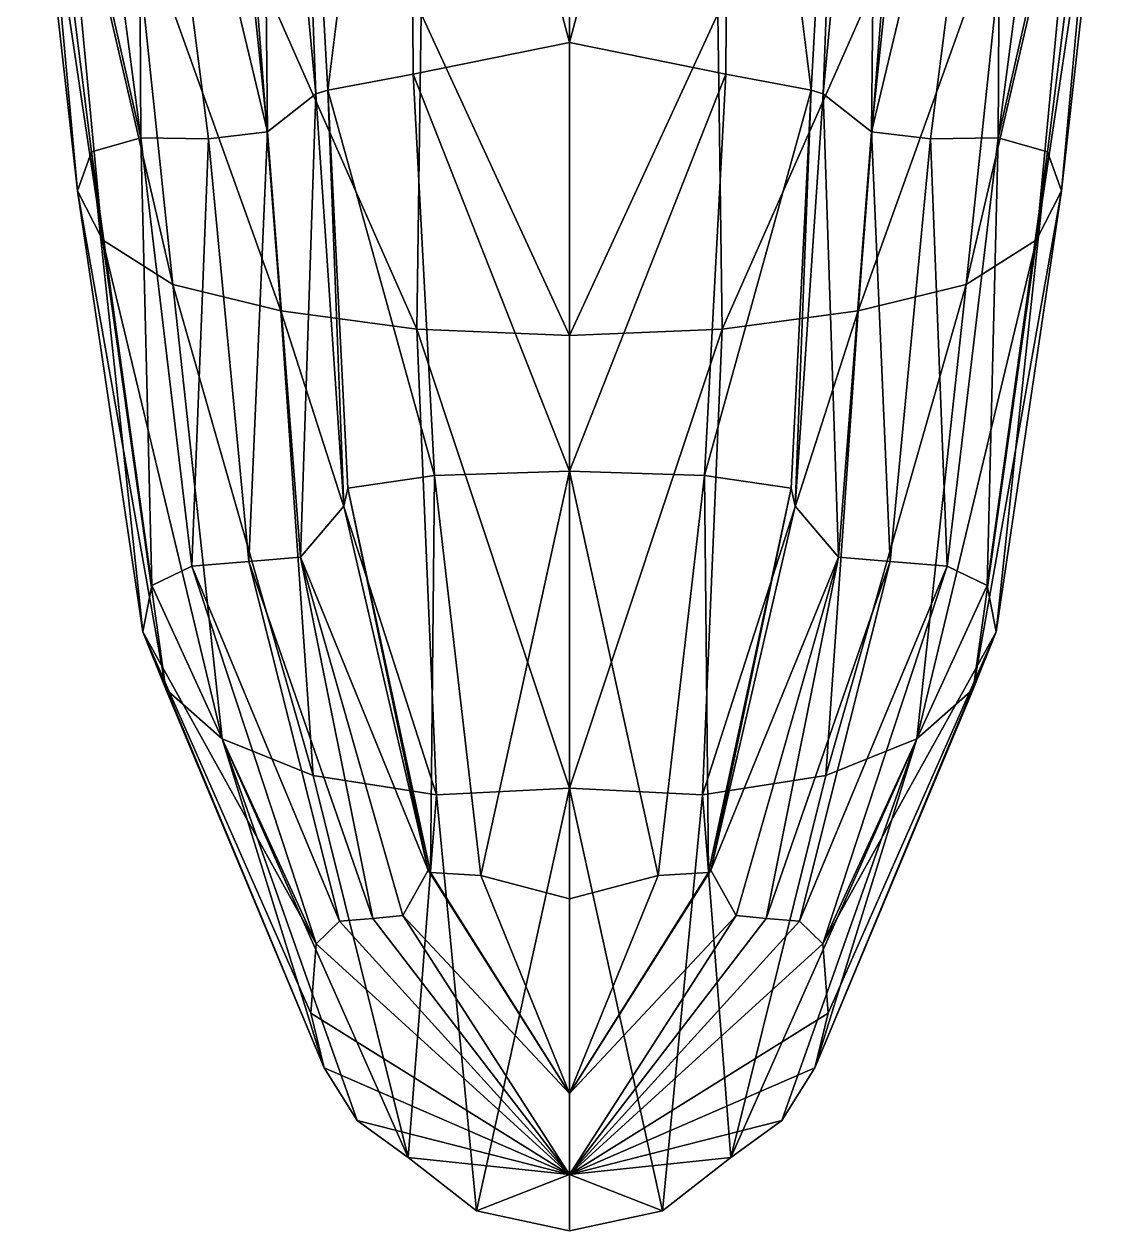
# Model space of a CAD drawing. Extents: x -0.15 to 0.15, y -0.73 to 0.51.
# Drawn here: x -0.0283 to 0.0283, y -0.7342 to -0.6716 of the extents above; entities that cross this region are included whole.
import ezdxf

# ---------------------------------------------------------------- set-up
doc = ezdxf.new("R2010")
doc.units = 0
doc.layers.add('CRANE$LWO', color=1, linetype='CONTINUOUS')

msp = doc.modelspace()

# ---------------------------------------------------------------- linework, layer by layer
at = {"layer": 'CRANE$LWO'}
for points in [[(-0.016001, -0.645157, 0.843692), (-0.014464, -0.640545, 0.842332), (-0.013159, -0.675183, 0.813188)], [(-0.014464, -0.640545, 0.842332), (-0.008317, -0.641259, 0.839329), (-0.012541, -0.674999, 0.81014)], [(-0.012541, -0.674999, 0.81014), (-0.013159, -0.675183, 0.813188), (-0.014464, -0.640545, 0.842332)], [(-0.008317, -0.641259, 0.839329), (0, -0.640635, 0.837415), (0, -0.672526, 0.806484)], [(0, -0.640635, 0.837415), (0.008317, -0.641259, 0.839329), (0, -0.672526, 0.806484)], [(0.008317, -0.641259, 0.839329), (0.014464, -0.640545, 0.842332), (0.012541, -0.674999, 0.81014)], [(0.013159, -0.675183, 0.813188), (0.012541, -0.674999, 0.81014), (0.014464, -0.640545, 0.842332)], [(0.014464, -0.640545, 0.842332), (0.016001, -0.645157, 0.843692), (0.013159, -0.675183, 0.813188)], [(-0.008116, -0.674173, 0.808487), (-0.012541, -0.674999, 0.81014), (-0.008317, -0.641259, 0.839329)], [(-0.008116, -0.674173, 0.808487), (-0.008317, -0.641259, 0.839329), (0, -0.672526, 0.806484)], [(0.008317, -0.641259, 0.839329), (0.008116, -0.674173, 0.808487), (0, -0.672526, 0.806484)], [(0.012541, -0.674999, 0.81014), (0.008116, -0.674173, 0.808487), (0.008317, -0.641259, 0.839329)], [(-0.018767, -0.647646, 0.847778), (-0.016001, -0.645157, 0.843692), (-0.015673, -0.67717, 0.817721)], [(-0.013159, -0.675183, 0.813188), (-0.015673, -0.67717, 0.817721), (-0.016001, -0.645157, 0.843692)], [(0.015673, -0.67717, 0.817721), (0.013159, -0.675183, 0.813188), (0.016001, -0.645157, 0.843692)], [(0.016001, -0.645157, 0.843692), (0.018767, -0.647646, 0.847778), (0.015673, -0.67717, 0.817721)], [(-0.022388, -0.649041, 0.848324), (-0.018767, -0.647646, 0.847778), (-0.015673, -0.67717, 0.817721)], [(0.018767, -0.647646, 0.847778), (0.022388, -0.649041, 0.848324), (0.015673, -0.67717, 0.817721)], [(-0.025925, -0.649479, 0.849276), (-0.022388, -0.649041, 0.848324), (-0.022246, -0.677481, 0.819148)], [(-0.018722, -0.67753, 0.818262), (-0.022388, -0.649041, 0.848324), (-0.015673, -0.67717, 0.817721)], [(-0.018722, -0.67753, 0.818262), (-0.022246, -0.677481, 0.819148), (-0.022388, -0.649041, 0.848324)], [(0.022388, -0.649041, 0.848324), (0.018722, -0.67753, 0.818262), (0.015673, -0.67717, 0.817721)], [(0.022246, -0.677481, 0.819148), (0.018722, -0.67753, 0.818262), (0.022388, -0.649041, 0.848324)], [(0.022388, -0.649041, 0.848324), (0.025925, -0.649479, 0.849276), (0.022246, -0.677481, 0.819148)], [(-0.028148, -0.651446, 0.851027), (-0.025925, -0.649479, 0.849276), (-0.022246, -0.677481, 0.819148)], [(0.025925, -0.649479, 0.849276), (0.028148, -0.651446, 0.851027), (0.022246, -0.677481, 0.819148)], [(-0.028292, -0.655472, 0.853627), (-0.028148, -0.651446, 0.851027), (-0.02553, -0.680227, 0.824706)], [(-0.024806, -0.678207, 0.821091), (-0.028148, -0.651446, 0.851027), (-0.022246, -0.677481, 0.819148)], [(-0.024806, -0.678207, 0.821091), (-0.02553, -0.680227, 0.824706), (-0.028148, -0.651446, 0.851027)], [(0.028148, -0.651446, 0.851027), (0.024806, -0.678207, 0.821091), (0.022246, -0.677481, 0.819148)], [(0.02553, -0.680227, 0.824706), (0.024806, -0.678207, 0.821091), (0.028148, -0.651446, 0.851027)], [(0.028148, -0.651446, 0.851027), (0.028292, -0.655472, 0.853627), (0.02553, -0.680227, 0.824706)], [(-0.02553, -0.680227, 0.824706), (-0.024227, -0.682762, 0.82962), (-0.028292, -0.655472, 0.853627)], [(-0.026379, -0.660125, 0.857134), (-0.028292, -0.655472, 0.853627), (-0.024227, -0.682762, 0.82962)], [(0.024227, -0.682762, 0.82962), (0.02553, -0.680227, 0.824706), (0.028292, -0.655472, 0.853627)], [(0.028292, -0.655472, 0.853627), (0.026379, -0.660125, 0.857134), (0.024227, -0.682762, 0.82962)], [(-0.024227, -0.682762, 0.82962), (-0.020579, -0.685081, 0.834778), (-0.026379, -0.660125, 0.857134)], [(-0.0227, -0.66488, 0.859154), (-0.026379, -0.660125, 0.857134), (-0.020579, -0.685081, 0.834778)], [(0.020579, -0.685081, 0.834778), (0.024227, -0.682762, 0.82962), (0.026379, -0.660125, 0.857134)], [(0.026379, -0.660125, 0.857134), (0.0227, -0.66488, 0.859154), (0.020579, -0.685081, 0.834778)], [(-0.020579, -0.685081, 0.834778), (-0.014976, -0.686441, 0.838674), (-0.0227, -0.66488, 0.859154)], [(-0.01637, -0.668273, 0.864543), (-0.0227, -0.66488, 0.859154), (-0.014976, -0.686441, 0.838674)], [(0.014976, -0.686441, 0.838674), (0.020579, -0.685081, 0.834778), (0.0227, -0.66488, 0.859154)], [(0.0227, -0.66488, 0.859154), (0.01637, -0.668273, 0.864543), (0.014976, -0.686441, 0.838674)], [(-0.014976, -0.686441, 0.838674), (-0.007913, -0.687399, 0.840816), (-0.01637, -0.668273, 0.864543)], [(-0.007701, -0.671033, 0.86553), (-0.01637, -0.668273, 0.864543), (-0.007913, -0.687399, 0.840816)], [(0.01637, -0.668273, 0.864543), (0.007701, -0.671033, 0.86553), (0.007913, -0.687399, 0.840816)], [(0.007913, -0.687399, 0.840816), (0.014976, -0.686441, 0.838674), (0.01637, -0.668273, 0.864543)], [(-0.007913, -0.687399, 0.840816), (0, -0.687731, 0.84255), (-0.007701, -0.671033, 0.86553)], [(0, -0.67102, 0.867758), (-0.007701, -0.671033, 0.86553), (0, -0.687731, 0.84255)], [(0.007701, -0.671033, 0.86553), (0, -0.67102, 0.867758), (0, -0.687731, 0.84255)], [(0, -0.687731, 0.84255), (0.007913, -0.687399, 0.840816), (0.007701, -0.671033, 0.86553)], [(-0.008116, -0.674173, 0.808487), (0, -0.672526, 0.806484), (0, -0.694761, 0.786949)], [(0, -0.672526, 0.806484), (0.008116, -0.674173, 0.808487), (0, -0.694761, 0.786949)], [(-0.012541, -0.674999, 0.81014), (-0.008116, -0.674173, 0.808487), (-0.006999, -0.694995, 0.787522)], [(-0.006999, -0.694995, 0.787522), (-0.008116, -0.674173, 0.808487), (0, -0.694761, 0.786949)], [(0.008116, -0.674173, 0.808487), (0.006999, -0.694995, 0.787522), (0, -0.694761, 0.786949)], [(0.008116, -0.674173, 0.808487), (0.012541, -0.674999, 0.81014), (0.006999, -0.694995, 0.787522)], [(-0.015673, -0.67717, 0.817721), (-0.013159, -0.675183, 0.813188), (-0.013957, -0.699232, 0.794184)], [(-0.011702, -0.696588, 0.790896), (-0.013957, -0.699232, 0.794184), (-0.013159, -0.675183, 0.813188)], [(-0.013159, -0.675183, 0.813188), (-0.012541, -0.674999, 0.81014), (-0.011702, -0.696588, 0.790896)], [(-0.011492, -0.695643, 0.788287), (-0.012541, -0.674999, 0.81014), (-0.006999, -0.694995, 0.787522)], [(-0.011492, -0.695643, 0.788287), (-0.011702, -0.696588, 0.790896), (-0.012541, -0.674999, 0.81014)], [(0.012541, -0.674999, 0.81014), (0.011492, -0.695643, 0.788287), (0.006999, -0.694995, 0.787522)], [(0.011702, -0.696588, 0.790896), (0.011492, -0.695643, 0.788287), (0.012541, -0.674999, 0.81014)], [(0.012541, -0.674999, 0.81014), (0.013159, -0.675183, 0.813188), (0.011702, -0.696588, 0.790896)], [(0.013957, -0.699232, 0.794184), (0.011702, -0.696588, 0.790896), (0.013159, -0.675183, 0.813188)], [(0.013159, -0.675183, 0.813188), (0.015673, -0.67717, 0.817721), (0.013957, -0.699232, 0.794184)], [(-0.018722, -0.67753, 0.818262), (-0.015673, -0.67717, 0.817721), (-0.016633, -0.699459, 0.794363)], [(-0.013957, -0.699232, 0.794184), (-0.016633, -0.699459, 0.794363), (-0.015673, -0.67717, 0.817721)], [(0.016633, -0.699459, 0.794363), (0.013957, -0.699232, 0.794184), (0.015673, -0.67717, 0.817721)], [(0.015673, -0.67717, 0.817721), (0.018722, -0.67753, 0.818262), (0.016633, -0.699459, 0.794363)], [(-0.024806, -0.678207, 0.821091), (-0.022246, -0.677481, 0.819148), (-0.021664, -0.700702, 0.79656)], [(-0.022246, -0.677481, 0.819148), (-0.018722, -0.67753, 0.818262), (-0.019585, -0.6997, 0.795162)], [(-0.019585, -0.6997, 0.795162), (-0.021664, -0.700702, 0.79656), (-0.022246, -0.677481, 0.819148)], [(-0.016633, -0.699459, 0.794363), (-0.019585, -0.6997, 0.795162), (-0.018722, -0.67753, 0.818262)], [(0.019585, -0.6997, 0.795162), (0.016633, -0.699459, 0.794363), (0.018722, -0.67753, 0.818262)], [(0.018722, -0.67753, 0.818262), (0.022246, -0.677481, 0.819148), (0.019585, -0.6997, 0.795162)], [(0.021664, -0.700702, 0.79656), (0.019585, -0.6997, 0.795162), (0.022246, -0.677481, 0.819148)], [(0.022246, -0.677481, 0.819148), (0.024806, -0.678207, 0.821091), (0.021664, -0.700702, 0.79656)], [(-0.02553, -0.680227, 0.824706), (-0.024806, -0.678207, 0.821091), (-0.022131, -0.703099, 0.799015)], [(-0.021664, -0.700702, 0.79656), (-0.022131, -0.703099, 0.799015), (-0.024806, -0.678207, 0.821091)], [(0.022131, -0.703099, 0.799015), (0.021664, -0.700702, 0.79656), (0.024806, -0.678207, 0.821091)], [(0.024806, -0.678207, 0.821091), (0.02553, -0.680227, 0.824706), (0.022131, -0.703099, 0.799015)], [(-0.022131, -0.703099, 0.799015), (-0.020948, -0.706068, 0.802351), (-0.02553, -0.680227, 0.824706)], [(-0.024227, -0.682762, 0.82962), (-0.02553, -0.680227, 0.824706), (-0.020948, -0.706068, 0.802351)], [(0.020948, -0.706068, 0.802351), (0.022131, -0.703099, 0.799015), (0.02553, -0.680227, 0.824706)], [(0.02553, -0.680227, 0.824706), (0.024227, -0.682762, 0.82962), (0.020948, -0.706068, 0.802351)], [(-0.020948, -0.706068, 0.802351), (-0.018014, -0.708652, 0.805835), (-0.024227, -0.682762, 0.82962)], [(-0.020579, -0.685081, 0.834778), (-0.024227, -0.682762, 0.82962), (-0.018014, -0.708652, 0.805835)], [(0.018014, -0.708652, 0.805835), (0.020948, -0.706068, 0.802351), (0.024227, -0.682762, 0.82962)], [(0.024227, -0.682762, 0.82962), (0.020579, -0.685081, 0.834778), (0.018014, -0.708652, 0.805835)], [(-0.018014, -0.708652, 0.805835), (-0.013292, -0.710552, 0.80869), (-0.020579, -0.685081, 0.834778)], [(-0.014976, -0.686441, 0.838674), (-0.020579, -0.685081, 0.834778), (-0.013292, -0.710552, 0.80869)], [(0.013292, -0.710552, 0.80869), (0.018014, -0.708652, 0.805835), (0.020579, -0.685081, 0.834778)], [(0.020579, -0.685081, 0.834778), (0.014976, -0.686441, 0.838674), (0.013292, -0.710552, 0.80869)], [(-0.013292, -0.710552, 0.80869), (-0.006897, -0.711563, 0.810096), (-0.014976, -0.686441, 0.838674)], [(-0.007913, -0.687399, 0.840816), (-0.014976, -0.686441, 0.838674), (-0.006897, -0.711563, 0.810096)], [(0.006897, -0.711563, 0.810096), (0.013292, -0.710552, 0.80869), (0.014976, -0.686441, 0.838674)], [(0.014976, -0.686441, 0.838674), (0.007913, -0.687399, 0.840816), (0.006897, -0.711563, 0.810096)], [(-0.006897, -0.711563, 0.810096), (0, -0.711213, 0.811002), (-0.007913, -0.687399, 0.840816)], [(0, -0.687731, 0.84255), (-0.007913, -0.687399, 0.840816), (0, -0.711213, 0.811002)], [(0, -0.711213, 0.811002), (0.006897, -0.711563, 0.810096), (0.007913, -0.687399, 0.840816)], [(0.007913, -0.687399, 0.840816), (0, -0.687731, 0.84255), (0, -0.711213, 0.811002)], [(-0.006999, -0.694995, 0.787522), (0, -0.694761, 0.786949), (-0.0046, -0.715745, 0.768387)], [(0, -0.716953, 0.766733), (-0.0046, -0.715745, 0.768387), (0, -0.694761, 0.786949)], [(0.0046, -0.715745, 0.768387), (0, -0.716953, 0.766733), (0, -0.694761, 0.786949)], [(0, -0.694761, 0.786949), (0.006999, -0.694995, 0.787522), (0.0046, -0.715745, 0.768387)], [(-0.011492, -0.695643, 0.788287), (-0.006999, -0.694995, 0.787522), (-0.007217, -0.715588, 0.769739)], [(-0.0046, -0.715745, 0.768387), (-0.007217, -0.715588, 0.769739), (-0.006999, -0.694995, 0.787522)], [(0.007217, -0.715588, 0.769739), (0.0046, -0.715745, 0.768387), (0.006999, -0.694995, 0.787522)], [(0.006999, -0.694995, 0.787522), (0.011492, -0.695643, 0.788287), (0.007217, -0.715588, 0.769739)], [(-0.011702, -0.696588, 0.790896), (-0.011492, -0.695643, 0.788287), (-0.007338, -0.715458, 0.771685)], [(-0.007217, -0.715588, 0.769739), (-0.007338, -0.715458, 0.771685), (-0.011492, -0.695643, 0.788287)], [(0.007338, -0.715458, 0.771685), (0.007217, -0.715588, 0.769739), (0.011492, -0.695643, 0.788287)], [(0.011492, -0.695643, 0.788287), (0.011702, -0.696588, 0.790896), (0.007338, -0.715458, 0.771685)], [(-0.013957, -0.699232, 0.794184), (-0.011702, -0.696588, 0.790896), (-0.007338, -0.715458, 0.771685)], [(0.011702, -0.696588, 0.790896), (0.013957, -0.699232, 0.794184), (0.007338, -0.715458, 0.771685)], [(-0.016633, -0.699459, 0.794363), (-0.013957, -0.699232, 0.794184), (-0.01021, -0.717979, 0.772263)], [(-0.008651, -0.71782, 0.772007), (-0.013957, -0.699232, 0.794184), (-0.007338, -0.715458, 0.771685)], [(-0.008651, -0.71782, 0.772007), (-0.01021, -0.717979, 0.772263), (-0.013957, -0.699232, 0.794184)], [(0.013957, -0.699232, 0.794184), (0.008651, -0.71782, 0.772007), (0.007338, -0.715458, 0.771685)], [(0.01021, -0.717979, 0.772263), (0.008651, -0.71782, 0.772007), (0.013957, -0.699232, 0.794184)], [(0.013957, -0.699232, 0.794184), (0.016633, -0.699459, 0.794363), (0.01021, -0.717979, 0.772263)], [(-0.021664, -0.700702, 0.79656), (-0.019585, -0.6997, 0.795162), (-0.01314, -0.71929, 0.773279)], [(-0.019585, -0.6997, 0.795162), (-0.016633, -0.699459, 0.794363), (-0.011928, -0.718109, 0.772603)], [(-0.011928, -0.718109, 0.772603), (-0.01314, -0.71929, 0.773279), (-0.019585, -0.6997, 0.795162)], [(-0.01021, -0.717979, 0.772263), (-0.011928, -0.718109, 0.772603), (-0.016633, -0.699459, 0.794363)], [(0.011928, -0.718109, 0.772603), (0.01021, -0.717979, 0.772263), (0.016633, -0.699459, 0.794363)], [(0.016633, -0.699459, 0.794363), (0.019585, -0.6997, 0.795162), (0.011928, -0.718109, 0.772603)], [(0.01314, -0.71929, 0.773279), (0.011928, -0.718109, 0.772603), (0.019585, -0.6997, 0.795162)], [(0.019585, -0.6997, 0.795162), (0.021664, -0.700702, 0.79656), (0.01314, -0.71929, 0.773279)], [(-0.022131, -0.703099, 0.799015), (-0.021664, -0.700702, 0.79656), (-0.01314, -0.71929, 0.773279)], [(0.021664, -0.700702, 0.79656), (0.022131, -0.703099, 0.799015), (0.01314, -0.71929, 0.773279)], [(-0.013415, -0.722882, 0.77512), (-0.022131, -0.703099, 0.799015), (-0.01314, -0.71929, 0.773279)], [(-0.013415, -0.722882, 0.77512), (-0.012726, -0.725728, 0.777133), (-0.022131, -0.703099, 0.799015)], [(-0.020948, -0.706068, 0.802351), (-0.022131, -0.703099, 0.799015), (-0.012726, -0.725728, 0.777133)], [(0.012726, -0.725728, 0.777133), (0.013415, -0.722882, 0.77512), (0.022131, -0.703099, 0.799015)], [(0.022131, -0.703099, 0.799015), (0.020948, -0.706068, 0.802351), (0.012726, -0.725728, 0.777133)], [(0.022131, -0.703099, 0.799015), (0.013415, -0.722882, 0.77512), (0.01314, -0.71929, 0.773279)], [(-0.018014, -0.708652, 0.805835), (-0.020948, -0.706068, 0.802351), (-0.012726, -0.725728, 0.777133)], [(0.020948, -0.706068, 0.802351), (0.018014, -0.708652, 0.805835), (0.012726, -0.725728, 0.777133)], [(-0.011017, -0.728446, 0.77752), (-0.018014, -0.708652, 0.805835), (-0.012726, -0.725728, 0.777133)], [(-0.011017, -0.728446, 0.77752), (-0.008365, -0.730368, 0.778668), (-0.018014, -0.708652, 0.805835)], [(-0.013292, -0.710552, 0.80869), (-0.018014, -0.708652, 0.805835), (-0.008365, -0.730368, 0.778668)], [(0.008365, -0.730368, 0.778668), (0.011017, -0.728446, 0.77752), (0.018014, -0.708652, 0.805835)], [(0.018014, -0.708652, 0.805835), (0.013292, -0.710552, 0.80869), (0.008365, -0.730368, 0.778668)], [(0.018014, -0.708652, 0.805835), (0.011017, -0.728446, 0.77752), (0.012726, -0.725728, 0.777133)], [(-0.006897, -0.711563, 0.810096), (-0.013292, -0.710552, 0.80869), (-0.008365, -0.730368, 0.778668)], [(0.013292, -0.710552, 0.80869), (0.006897, -0.711563, 0.810096), (0.008365, -0.730368, 0.778668)], [(-0.004823, -0.733138, 0.777718), (-0.006897, -0.711563, 0.810096), (-0.008365, -0.730368, 0.778668)], [(0, -0.711213, 0.811002), (-0.006897, -0.711563, 0.810096), (-0.004823, -0.733138, 0.777718)], [(0, -0.734179, 0.77668), (0, -0.711213, 0.811002), (-0.004823, -0.733138, 0.777718)], [(0, -0.711213, 0.811002), (0, -0.734179, 0.77668), (0.004823, -0.733138, 0.777718)], [(0.006897, -0.711563, 0.810096), (0, -0.711213, 0.811002), (0.004823, -0.733138, 0.777718)], [(0.006897, -0.711563, 0.810096), (0.004823, -0.733138, 0.777718), (0.008365, -0.730368, 0.778668)], [(-0.008651, -0.71782, 0.772007), (-0.007338, -0.715458, 0.771685), (0, -0.727044, 0.761755)], [(-0.007338, -0.715458, 0.771685), (-0.007217, -0.715588, 0.769739), (0, -0.727044, 0.761755)], [(0.007217, -0.715588, 0.769739), (0.007338, -0.715458, 0.771685), (0, -0.727044, 0.761755)], [(0.007338, -0.715458, 0.771685), (0.008651, -0.71782, 0.772007), (0, -0.727044, 0.761755)], [(-0.007217, -0.715588, 0.769739), (-0.0046, -0.715745, 0.768387), (0, -0.727044, 0.761755)], [(-0.0046, -0.715745, 0.768387), (0, -0.716953, 0.766733), (0, -0.727044, 0.761755)], [(0.0046, -0.715745, 0.768387), (0.007217, -0.715588, 0.769739), (0, -0.727044, 0.761755)], [(0, -0.716953, 0.766733), (0.0046, -0.715745, 0.768387), (0, -0.727044, 0.761755)], [(-0.011928, -0.718109, 0.772603), (-0.01021, -0.717979, 0.772263), (0, -0.731251, 0.760192)], [(-0.01021, -0.717979, 0.772263), (-0.008651, -0.71782, 0.772007), (0, -0.731251, 0.760192)], [(0, -0.731251, 0.760192), (-0.008651, -0.71782, 0.772007), (0, -0.727044, 0.761755)], [(0.008651, -0.71782, 0.772007), (0, -0.731251, 0.760192), (0, -0.727044, 0.761755)], [(0.008651, -0.71782, 0.772007), (0.01021, -0.717979, 0.772263), (0, -0.731251, 0.760192)], [(0.01021, -0.717979, 0.772263), (0.011928, -0.718109, 0.772603), (0, -0.731251, 0.760192)], [(-0.01314, -0.71929, 0.773279), (-0.011928, -0.718109, 0.772603), (0, -0.731251, 0.760192)], [(0.011928, -0.718109, 0.772603), (0.01314, -0.71929, 0.773279), (0, -0.731251, 0.760192)], [(-0.013415, -0.722882, 0.77512), (-0.01314, -0.71929, 0.773279), (0, -0.731251, 0.760192)], [(0.01314, -0.71929, 0.773279), (0.013415, -0.722882, 0.77512), (0, -0.731251, 0.760192)], [(-0.012726, -0.725728, 0.777133), (-0.013415, -0.722882, 0.77512), (0, -0.731251, 0.760192)], [(0.013415, -0.722882, 0.77512), (0.012726, -0.725728, 0.777133), (0, -0.731251, 0.760192)], [(-0.011017, -0.728446, 0.77752), (-0.012726, -0.725728, 0.777133), (0, -0.731251, 0.760192)], [(0.012726, -0.725728, 0.777133), (0.011017, -0.728446, 0.77752), (0, -0.731251, 0.760192)], [(-0.008365, -0.730368, 0.778668), (-0.011017, -0.728446, 0.77752), (0, -0.731251, 0.760192)], [(0.011017, -0.728446, 0.77752), (0.008365, -0.730368, 0.778668), (0, -0.731251, 0.760192)], [(-0.004823, -0.733138, 0.777718), (-0.008365, -0.730368, 0.778668), (0, -0.731251, 0.760192)], [(0.008365, -0.730368, 0.778668), (0.004823, -0.733138, 0.777718), (0, -0.731251, 0.760192)], [(0, -0.734179, 0.77668), (-0.004823, -0.733138, 0.777718), (0, -0.731251, 0.760192)], [(0.004823, -0.733138, 0.777718), (0, -0.734179, 0.77668), (0, -0.731251, 0.760192)]]:
    msp.add_3dface(points, dxfattribs=at)

doc.saveas('drawing.dxf')
